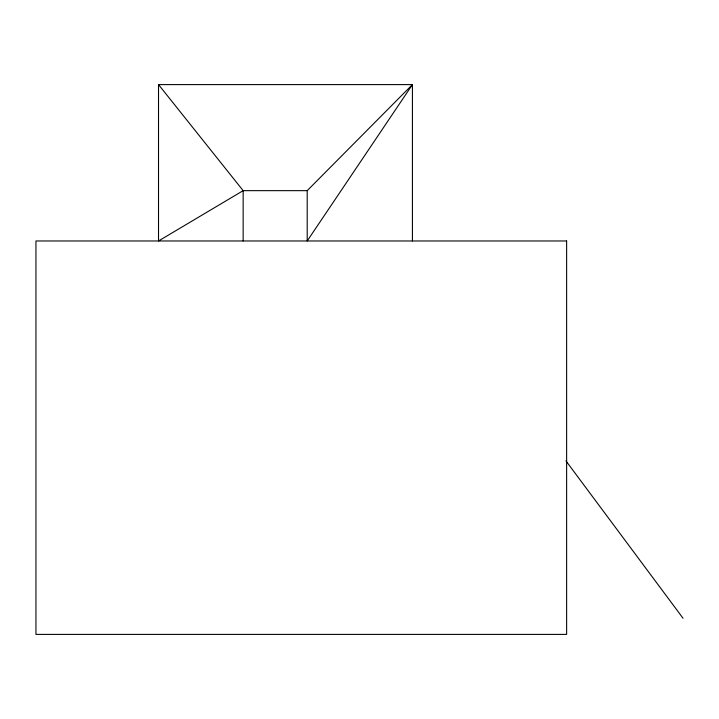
<?xml version="1.0" encoding="UTF-8"?>
<svg xmlns="http://www.w3.org/2000/svg" width="719" height="719" viewBox="0 0 719 719"><rect width="100%" height="100%" fill="white"/><g stroke="black" fill="none" stroke-linecap="round" stroke-linejoin="round"><path stroke-width="1.08" d="M307.202 190.652L412.427 84.599L158.522 84.599L158.522 240.973L243.157 190.652L307.202 190.652L307.202 240.973L412.427 84.599L412.427 240.973M158.522 84.599L243.157 190.652L243.157 240.973M565.961 460.897L683.05 618.268M566.626 240.973L35.95 240.973L35.95 634.401L566.626 634.401L566.626 240.973"/></g></svg>
